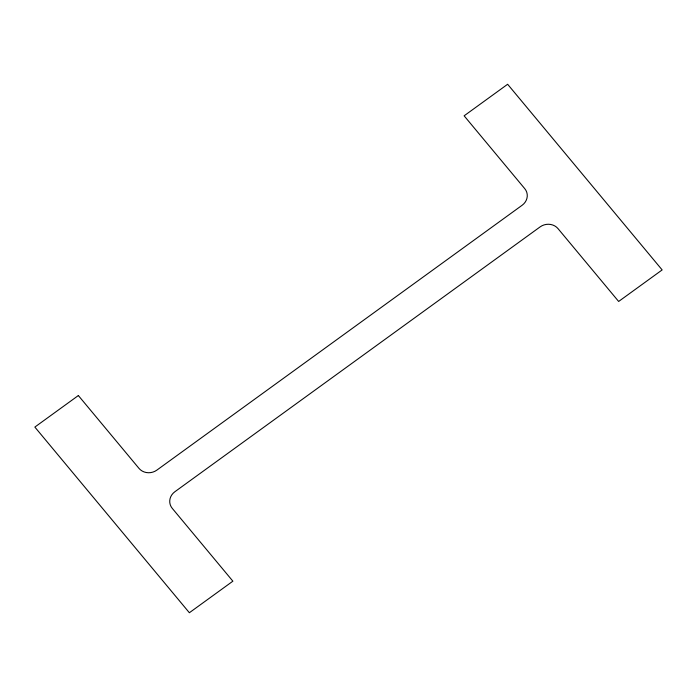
<?xml version="1.0" encoding="UTF-8"?>
<svg xmlns="http://www.w3.org/2000/svg" width="697" height="697" viewBox="0 0 697 697"><rect width="100%" height="100%" fill="white"/><g stroke="black" fill="none" stroke-linecap="round" stroke-linejoin="round"><path stroke-width="1.05" d="M78.352 395.539L34.85 427.078L189.366 612.733L232.876 581.185L172.246 508.34A12.851 11.736 -14 0 1 174.877 491.733L540.123 226.891A12.851 11.736 -14 0 1 558.018 228.625L618.648 301.461L662.15 269.922L507.634 84.267L464.124 115.815L524.754 188.66A12.851 11.736 -14 0 1 522.123 205.266L156.877 470.109A12.851 11.736 -14 0 1 138.982 468.375L78.352 395.539"/></g></svg>
